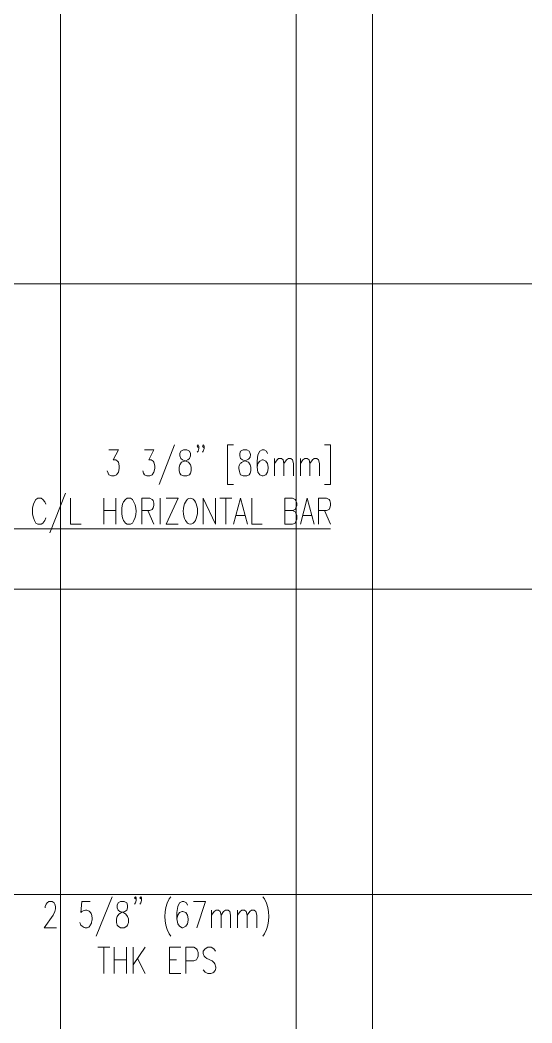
# Model space of a CAD drawing. Header units: millimetres. Extents: x 0 to 216, y 0 to 279.
# Drawn here: x 169 to 215.9, y 100 to 191.8 of the extents above; entities that cross this region are included whole.
import ezdxf

# ---------------------------------------------------------------- set-up
doc = ezdxf.new("R2010")
doc.units = ezdxf.units.MM
doc.layers.add('C00-00-00', color=7, linetype='Continuous')

msp = doc.modelspace()

# ---------------------------------------------------------------- linework, layer by layer
at = {"layer": 'C00-00-00', "lineweight": 0}
for points in [[(172.72, 0), (172.72, 279.4)], [(194.31, 0), (194.31, 279.4)], [(201.295, 264.541), (201.295, 55.414333)], [(215.9, 167.64), (0, 167.64)], [(177.143833, 152.442333), (178.032833, 152.442333), (177.546, 151.532167), (177.778833, 151.532167), (177.948167, 151.426333), (178.032833, 151.3205), (178.096333, 150.981833), (178.096333, 150.749), (178.032833, 150.410333), (177.8635, 150.1775), (177.630667, 150.071667), (177.397833, 150.071667), (177.143833, 150.1775), (177.080333, 150.3045), (176.995667, 150.516167)], [(180.4035, 152.442333), (181.271333, 152.442333), (180.805667, 151.532167), (181.0385, 151.532167), (181.207833, 151.426333), (181.271333, 151.3205), (181.356, 150.981833), (181.356, 150.749), (181.271333, 150.410333), (181.123167, 150.1775), (180.890333, 150.071667), (180.636333, 150.071667), (180.4035, 150.1775), (180.318833, 150.3045), (180.255333, 150.516167)], [(183.176333, 152.908), (181.758167, 149.267333)], [(185.398833, 152.781), (185.335333, 152.675167), (185.250667, 152.781), (185.335333, 152.908), (185.398833, 152.781), (185.398833, 152.569333), (185.335333, 152.3365), (185.250667, 152.230667)], [(185.885667, 152.781), (185.801, 152.675167), (185.716333, 152.781), (185.801, 152.908), (185.885667, 152.781), (185.885667, 152.569333), (185.801, 152.3365), (185.716333, 152.230667)], [(188.0235, 149.267333), (188.0235, 152.908), (188.573833, 152.908)], [(191.685333, 152.103667), (191.600667, 152.3365), (191.367833, 152.442333), (191.1985, 152.442333), (190.965667, 152.3365), (190.796333, 151.997833), (190.732833, 151.426333), (190.732833, 150.854833), (190.796333, 150.410333), (190.965667, 150.1775), (191.1985, 150.071667), (191.283167, 150.071667), (191.516, 150.1775), (191.685333, 150.410333), (191.748833, 150.749), (191.748833, 150.854833), (191.685333, 151.1935), (191.516, 151.426333), (191.283167, 151.532167), (191.1985, 151.532167), (190.965667, 151.426333), (190.796333, 151.1935), (190.732833, 150.854833)], [(197.463833, 149.267333), (197.463833, 152.908), (196.9135, 152.908)], [(192.320333, 151.659167), (192.320333, 150.071667)], [(192.320333, 151.1935), (192.553167, 151.532167), (192.701333, 151.659167), (192.955333, 151.659167), (193.1035, 151.532167), (193.188167, 151.1935), (193.188167, 150.071667)], [(193.188167, 151.1935), (193.421, 151.532167), (193.590333, 151.659167), (193.823167, 151.659167), (193.971333, 151.532167), (194.056, 151.1935), (194.056, 150.071667)], [(194.691, 151.659167), (194.691, 150.071667)], [(194.691, 151.1935), (194.923833, 151.532167), (195.093167, 151.659167), (195.326, 151.659167), (195.495333, 151.532167), (195.558833, 151.1935), (195.558833, 150.071667)], [(195.558833, 151.1935), (195.812833, 151.532167), (195.961, 151.659167), (196.193833, 151.659167), (196.363167, 151.532167), (196.447833, 151.1935), (196.447833, 150.071667)], [(188.0235, 149.267333), (188.573833, 149.267333)], [(196.9135, 149.267333), (197.463833, 149.267333)], [(171.365333, 147.468167), (171.280667, 147.679833), (171.111333, 147.912667), (170.963167, 148.0185), (170.645667, 148.0185), (170.476333, 147.912667), (170.328167, 147.679833), (170.2435, 147.468167), (170.158833, 147.1295), (170.158833, 146.558), (170.2435, 146.219333), (170.328167, 145.9865), (170.476333, 145.753667), (170.645667, 145.647833), (170.963167, 145.647833), (171.111333, 145.753667), (171.280667, 145.9865), (171.365333, 146.219333)], [(173.185667, 148.484167), (171.746333, 144.8435)], [(173.651333, 148.0185), (173.651333, 145.647833), (174.603833, 145.647833)], [(176.678167, 148.0185), (176.678167, 145.647833)], [(177.778833, 148.0185), (177.778833, 145.647833)], [(180.170667, 145.647833), (180.170667, 148.0185), (180.890333, 148.0185), (181.123167, 147.912667), (181.207833, 147.806833), (181.271333, 147.574), (181.271333, 147.341167), (181.207833, 147.1295), (181.123167, 147.0025), (180.890333, 146.896667), (180.170667, 146.896667)], [(181.842833, 148.0185), (181.842833, 145.647833)], [(182.393167, 145.647833), (183.493833, 148.0185), (182.393167, 148.0185)], [(185.801, 145.647833), (185.801, 148.0185), (186.922833, 145.647833), (186.922833, 148.0185)], [(187.303833, 148.0185), (188.425667, 148.0185)], [(187.875333, 148.0185), (187.875333, 145.647833)], [(188.573833, 145.647833), (189.208833, 148.0185), (189.843833, 145.647833)], [(190.246, 148.0185), (190.246, 145.647833), (191.1985, 145.647833)], [(193.272833, 145.647833), (193.272833, 148.0185), (193.971333, 148.0185), (194.225333, 147.912667), (194.288833, 147.806833), (194.3735, 147.574), (194.3735, 147.341167), (194.288833, 147.1295), (194.225333, 147.0025), (193.971333, 146.896667), (193.272833, 146.896667)], [(194.691, 145.647833), (195.326, 148.0185), (195.961, 145.647833)], [(196.363167, 145.647833), (196.363167, 148.0185), (197.082833, 148.0185), (197.315667, 147.912667), (197.400333, 147.806833), (197.463833, 147.574), (197.463833, 147.341167), (197.400333, 147.1295), (197.315667, 147.0025), (197.082833, 146.896667), (196.363167, 146.896667)], [(176.678167, 146.896667), (177.778833, 146.896667)], [(180.721, 146.896667), (181.271333, 145.647833)], [(193.971333, 146.896667), (194.225333, 146.769667), (194.288833, 146.663833), (194.3735, 146.431), (194.3735, 146.092333), (194.288833, 145.880667), (194.225333, 145.753667), (193.971333, 145.647833), (193.272833, 145.647833)], [(196.9135, 146.896667), (197.463833, 145.647833)], [(188.827833, 146.431), (189.611, 146.431)], [(194.923833, 146.431), (195.728167, 146.431)], [(197.463833, 145.2245), (151.214667, 145.2245)], [(182.393167, 145.647833), (183.493833, 145.647833)], [(215.9, 139.7), (0, 139.7)], [(215.9, 111.76), (0, 111.76)], [(171.323, 110.532333), (171.323, 110.659333), (171.407667, 110.871), (171.492333, 110.998), (171.6405, 111.103833), (171.958, 111.103833), (172.127333, 110.998), (172.190833, 110.871), (172.2755, 110.659333), (172.2755, 110.4265), (172.190833, 110.193667), (172.042667, 109.855), (171.238333, 108.712), (172.360167, 108.712)], [(175.4505, 111.103833), (174.667333, 111.103833), (174.582667, 110.087833), (174.667333, 110.193667), (174.795332, 110.253205), (174.913391, 110.29146), (175.02166, 110.309926), (175.120292, 110.310094), (175.209437, 110.293456), (175.289246, 110.261505), (175.359871, 110.215734), (175.421462, 110.157634), (175.474171, 110.088698), (175.51815, 110.010418), (175.553548, 109.924287), (175.580518, 109.831797), (175.59921, 109.734441), (175.609776, 109.63371), (175.612367, 109.531097), (175.607133, 109.428095), (175.594227, 109.326195), (175.573799, 109.226891), (175.546, 109.131674), (175.510982, 109.042037), (175.468896, 108.959472), (175.419892, 108.885471), (175.364122, 108.821528), (175.301738, 108.769133), (175.23289, 108.729781), (175.157729, 108.704962), (175.076407, 108.696169), (174.989075, 108.704896), (174.895884, 108.732633), (174.796984, 108.780873), (174.692528, 108.851109), (174.582667, 108.944833), (174.498, 109.177667)], [(177.440167, 111.548333), (176.000833, 107.928833)], [(179.662667, 111.4425), (179.578, 111.336667), (179.493333, 111.4425), (179.578, 111.548333), (179.662667, 111.4425), (179.662667, 111.209667), (179.578, 110.998), (179.493333, 110.871)], [(180.128333, 111.4425), (180.064833, 111.336667), (179.980167, 111.4425), (180.064833, 111.548333), (180.128333, 111.4425), (180.128333, 111.209667), (180.064833, 110.998), (179.980167, 110.871)], [(182.837667, 111.548333), (182.668333, 111.336667), (182.496697, 110.962494), (182.373356, 110.568763), (182.298681, 110.16201), (182.273046, 109.74877), (182.296821, 109.33558), (182.370379, 108.928975), (182.494093, 108.535492), (182.668333, 108.161667), (182.837667, 107.928833)], [(184.3405, 110.765167), (184.255833, 110.998), (184.023, 111.103833), (183.874833, 111.103833), (183.620833, 110.998), (183.472667, 110.659333), (183.388, 110.087833), (183.388, 109.516333), (183.472667, 109.071833), (183.620833, 108.839), (183.874833, 108.712), (183.938333, 108.712), (184.192333, 108.839), (184.3405, 109.071833), (184.425167, 109.4105), (184.425167, 109.516333), (184.3405, 109.855), (184.192333, 110.087833), (183.938333, 110.193667), (183.874833, 110.193667), (183.620833, 110.087833), (183.472667, 109.855), (183.388, 109.516333)], [(185.208333, 108.712), (186.012667, 111.103833), (184.890833, 111.103833)], [(191.240833, 111.548333), (191.410167, 111.336667), (191.581803, 110.962494), (191.705144, 110.568763), (191.779819, 110.16201), (191.805454, 109.74877), (191.781679, 109.33558), (191.708121, 108.928975), (191.584407, 108.535492), (191.410167, 108.161667), (191.240833, 107.928833)], [(186.563, 110.2995), (186.563, 108.712)], [(186.563, 109.855), (186.795833, 110.193667), (186.965167, 110.2995), (187.198, 110.2995), (187.346167, 110.193667), (187.430833, 109.855), (187.430833, 108.712)], [(187.430833, 109.855), (187.663667, 110.193667), (187.833, 110.2995), (188.065833, 110.2995), (188.235167, 110.193667), (188.298667, 109.855), (188.298667, 108.712)], [(188.933667, 110.2995), (188.933667, 108.712)], [(188.933667, 109.855), (189.187667, 110.193667), (189.335833, 110.2995), (189.568667, 110.2995), (189.738, 110.193667), (189.822667, 109.855), (189.822667, 108.712)], [(189.822667, 109.855), (190.0555, 110.193667), (190.203667, 110.2995), (190.457667, 110.2995), (190.605833, 110.193667), (190.6905, 109.855), (190.6905, 108.712)], [(176.127833, 106.912833), (177.2285, 106.912833)], [(176.678167, 106.912833), (176.678167, 104.521)], [(177.630667, 106.912833), (177.630667, 104.521)], [(178.7525, 106.912833), (178.7525, 104.521)], [(179.3875, 106.912833), (179.3875, 104.521)], [(180.488167, 106.912833), (179.3875, 105.325333)], [(182.710667, 104.521), (182.710667, 106.912833), (183.747833, 106.912833)], [(184.2135, 104.521), (184.2135, 106.912833), (184.933167, 106.912833), (185.166, 106.785833), (185.250667, 106.68), (185.335333, 106.447167), (185.335333, 106.1085), (185.250667, 105.896833), (185.166, 105.769833), (184.933167, 105.664), (184.2135, 105.664)], [(186.922833, 106.574167), (186.7535, 106.785833), (186.520667, 106.912833), (186.203167, 106.912833), (185.970333, 106.785833), (185.801, 106.574167), (185.801, 106.341333), (185.885667, 106.1085), (185.970333, 106.002667), (186.1185, 105.896833), (186.605333, 105.664), (186.705783, 105.583393), (186.788468, 105.494067), (186.853607, 105.398154), (186.901419, 105.297784), (186.932121, 105.195085), (186.945933, 105.09219), (186.943073, 104.991227), (186.923759, 104.894327), (186.888211, 104.80362), (186.836647, 104.721236), (186.769286, 104.649305), (186.686345, 104.589957), (186.588045, 104.545323), (186.474602, 104.517531), (186.346237, 104.508714), (186.203167, 104.521), (185.970333, 104.648), (185.801, 104.859667)], [(177.630667, 105.769833), (178.7525, 105.769833)], [(179.7685, 105.896833), (180.488167, 104.521)], [(182.710667, 105.769833), (183.345667, 105.769833)], [(182.710667, 104.521), (183.747833, 104.521)]]:
    msp.add_lwpolyline(points, dxfattribs=at)
for points in [[(183.980667, 152.442333), (183.747833, 152.3365), (183.663167, 152.103667), (183.663167, 151.892), (183.747833, 151.659167), (183.896, 151.532167), (184.2135, 151.426333), (184.446333, 151.3205), (184.615667, 151.087667), (184.700333, 150.854833), (184.700333, 150.516167), (184.615667, 150.3045), (184.531, 150.1775), (184.298167, 150.071667), (183.980667, 150.071667), (183.747833, 150.1775), (183.663167, 150.3045), (183.5785, 150.516167), (183.5785, 150.854833), (183.663167, 151.087667), (183.811333, 151.3205), (184.065333, 151.426333), (184.382833, 151.532167), (184.531, 151.659167), (184.615667, 151.892), (184.615667, 152.103667), (184.531, 152.3365), (184.298167, 152.442333)], [(189.462833, 152.442333), (189.208833, 152.3365), (189.145333, 152.103667), (189.145333, 151.892), (189.208833, 151.659167), (189.378167, 151.532167), (189.695667, 151.426333), (189.9285, 151.3205), (190.097833, 151.087667), (190.161333, 150.854833), (190.161333, 150.516167), (190.097833, 150.3045), (190.013167, 150.1775), (189.780333, 150.071667), (189.462833, 150.071667), (189.208833, 150.1775), (189.147857, 150.33544), (189.102563, 150.478412), (189.07194, 150.607329), (189.054974, 150.723104), (189.050653, 150.82665), (189.057963, 150.918881), (189.075893, 151.000709), (189.10343, 151.073048), (189.13956, 151.136811), (189.183272, 151.192911), (189.233551, 151.242261), (189.289387, 151.285773), (189.349765, 151.324363), (189.413673, 151.358941), (189.480099, 151.390422), (189.548029, 151.419719), (189.616452, 151.447744), (189.684353, 151.475411), (189.750721, 151.503634), (189.814543, 151.533324), (189.874806, 151.565396), (189.930497, 151.600762), (189.980604, 151.640336), (190.024114, 151.68503), (190.060014, 151.735758), (190.087291, 151.793432), (190.104933, 151.858967), (190.111927, 151.933275), (190.10726, 152.017269), (190.089919, 152.111863), (190.058892, 152.217968), (190.013167, 152.3365), (189.780333, 152.442333)], [(178.816, 148.0185), (178.667833, 147.912667), (178.4985, 147.679833), (178.413833, 147.468167), (178.350333, 147.1295), (178.350333, 146.558), (178.413833, 146.219333), (178.4985, 145.9865), (178.667833, 145.753667), (178.816, 145.647833), (179.1335, 145.647833), (179.302833, 145.753667), (179.448121, 145.991839), (179.552914, 146.257351), (179.616706, 146.54106), (179.638986, 146.833828), (179.619248, 147.126513), (179.556982, 147.409975), (179.45168, 147.675073), (179.302833, 147.912667), (179.1335, 148.0185)], [(178.223333, 111.103833), (177.9905, 110.998), (177.905833, 110.765167), (177.905833, 110.532333), (177.9905, 110.2995), (178.159833, 110.193667), (178.477333, 110.087833), (178.710167, 109.960833), (178.858333, 109.749167), (178.943, 109.516333), (178.943, 109.177667), (178.858333, 108.944833), (178.794833, 108.839), (178.540833, 108.712), (178.223333, 108.712), (177.9905, 108.839), (177.905833, 108.944833), (177.842333, 109.177667), (177.842333, 109.516333), (177.905833, 109.749167), (178.075167, 109.960833), (178.308, 110.087833), (178.6255, 110.193667), (178.794833, 110.2995), (178.858333, 110.532333), (178.858333, 110.765167), (178.794833, 110.998), (178.540833, 111.103833)]]:
    msp.add_lwpolyline(points, close=True, dxfattribs=at)
msp.add_ellipse((184.617029, 146.833167), major_axis=(0, 1.185333), ratio=0.55032, start_param=0, end_param=6.283185, dxfattribs=at)

doc.saveas('drawing.dxf')
